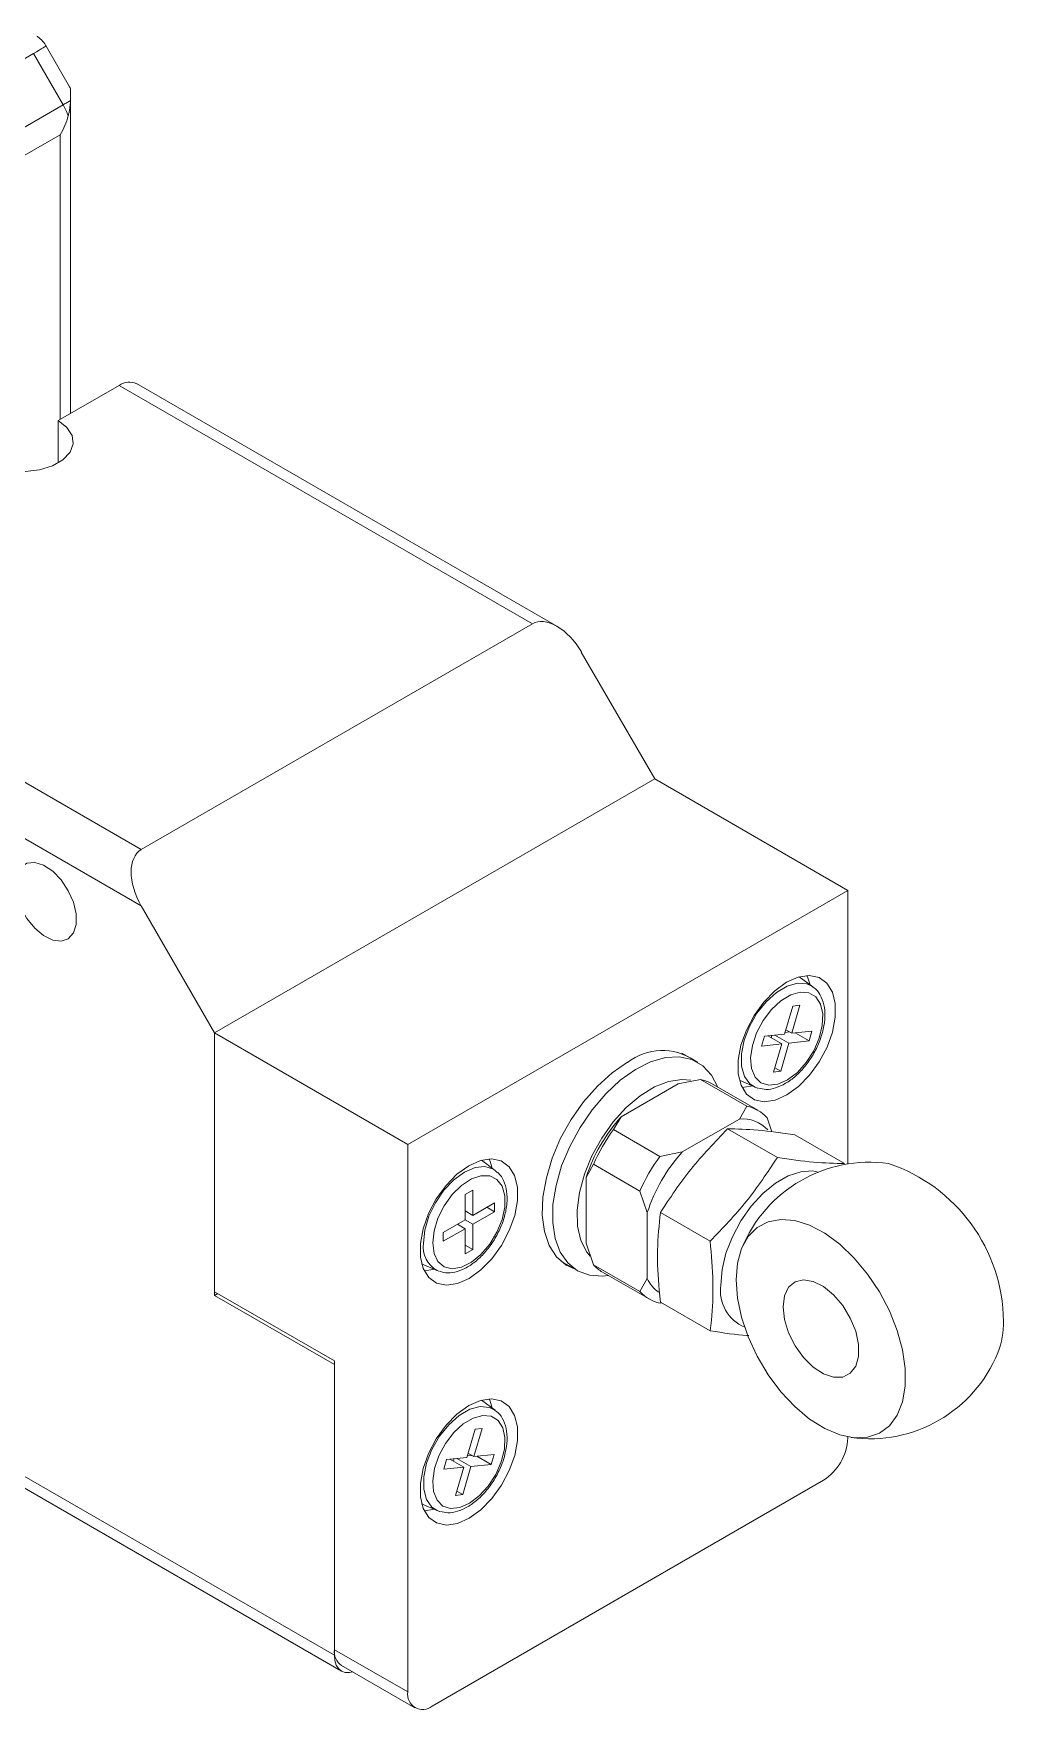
# Paper-space layout '시트2-ENG' of a CAD drawing. Header units: millimetres. Extents: x 5 to 415, y 5 to 292.
# Drawn here: x 322.57 to 336.6, y 233.61 to 257.85 of the extents above; entities that cross this region are included whole.
import ezdxf

# ---------------------------------------------------------------- set-up
doc = ezdxf.new("R2010")
doc.units = ezdxf.units.MM

psp = doc.layouts.new('시트2-ENG')

# ---------------------------------------------------------------- linework, layer by layer
at = {"color": 7, "linetype": 'Continuous', "lineweight": 18}
for p, q in [((322.57, 257.849), (322.567, 257.851)), ((322.569, 257.564), (321.173, 256.758)), ((322.998, 256.82), (322.569, 257.564)), ((323.091, 257.082), (322.752, 257.669)), ((323.102, 257.049), (323.102, 256.88)), ((321.602, 256.014), (322.998, 256.82)), ((323.102, 256.88), (323.102, 256.854)), ((323.102, 256.854), (323.102, 252.353)), ((322.956, 256.387), (321.706, 255.666)), ((323.809, 252.761), (322.925, 252.251)), ((329.784, 249.312), (323.809, 252.761)), ((330.138, 249.277), (324.059, 252.786)), ((322.925, 252.251), (322.925, 251.639)), ((318.152, 249.496), (324.127, 246.047)), ((324.127, 246.047), (329.784, 249.312)), ((324.127, 245.23), (317.799, 248.883)), ((330.491, 248.904), (331.552, 247.067)), ((326.92, 234.391), (302.525, 248.474)), ((302.629, 248.245), (327.024, 234.162)), ((331.552, 247.067), (325.188, 243.393)), ((334.345, 245.454), (331.552, 247.067)), ((334.345, 245.454), (327.981, 241.781)), ((334.345, 241.497), (334.345, 245.454)), ((325.188, 243.393), (324.127, 245.23)), ((333.841, 244.059), (333.641, 244.205)), ((333.549, 243.783), (333.43, 243.377)), ((333.534, 243.388), (333.652, 243.794)), ((333.652, 243.794), (333.549, 243.783)), ((333.448, 243.438), (333.534, 243.388)), ((333.826, 243.421), (333.534, 243.388)), ((333.784, 243.277), (333.826, 243.421)), ((327.981, 241.781), (325.188, 243.393)), ((325.188, 243.393), (325.188, 239.649)), ((325.188, 243.393), (325.188, 239.596)), ((333.138, 243.345), (333.096, 243.201)), ((333.096, 243.201), (333.389, 243.234)), ((333.43, 243.377), (333.138, 243.345)), ((333.187, 243.35), (333.389, 243.234)), ((333.237, 243.321), (333.248, 243.357)), ((333.389, 243.234), (333.27, 242.828)), ((333.29, 243.362), (333.492, 243.245)), ((333.374, 242.839), (333.492, 243.245)), ((333.438, 243.402), (333.499, 243.409)), ((333.492, 243.245), (333.784, 243.277)), ((333.583, 243.394), (333.784, 243.277)), ((332.174, 242.969), (331.944, 243.102)), ((332.214, 242.722), (331.891, 242.658)), ((332.214, 242.722), (332.886, 242.334)), ((332.777, 242.708), (333.004, 242.608)), ((333.27, 242.828), (333.374, 242.839)), ((333.288, 242.888), (333.374, 242.839)), ((331.891, 242.658), (331.066, 242.182)), ((333.044, 242.274), (332.373, 242.661)), ((332.776, 242.148), (332.886, 242.334)), ((331.066, 242.182), (330.956, 241.996)), ((330.956, 241.996), (331.628, 241.608)), ((332.776, 242.148), (331.95, 241.672)), ((333.326, 241.591), (332.606, 242.007)), ((333.176, 242.166), (333.246, 241.962)), ((327.981, 241.781), (327.981, 233.86)), ((334.299, 241.504), (333.578, 241.92)), ((329.245, 241.405), (329.045, 241.551)), ((330.666, 241.493), (330.56, 241.304)), ((330.666, 241.493), (331.338, 241.105)), ((331.628, 241.608), (331.95, 241.672)), ((330.56, 241.304), (330.56, 240.351)), ((328.921, 241.119), (328.809, 241.054)), ((328.809, 241.054), (328.809, 240.69)), ((328.921, 240.754), (328.921, 241.119)), ((331.444, 240.794), (331.338, 241.105)), ((328.809, 240.818), (328.921, 240.754)), ((329.236, 240.936), (328.921, 240.754)), ((328.921, 240.626), (329.236, 240.808)), ((329.125, 240.872), (329.236, 240.808)), ((329.236, 240.808), (329.236, 240.936)), ((331.444, 240.794), (331.444, 239.841)), ((332.354, 240.381), (331.634, 240.797)), ((328.809, 240.69), (328.494, 240.508)), ((328.494, 240.379), (328.809, 240.561)), ((328.494, 240.508), (328.494, 240.379)), ((328.698, 240.626), (328.809, 240.561)), ((328.809, 240.69), (328.921, 240.626)), ((328.809, 240.561), (328.809, 240.197)), ((328.921, 240.261), (328.921, 240.626)), ((328.809, 240.325), (328.921, 240.261)), ((328.809, 240.197), (328.921, 240.261)), ((330.56, 240.351), (330.666, 240.041)), ((328.181, 240.055), (328.408, 239.955)), ((330.196, 240.092), (330.435, 239.955)), ((330.666, 240.041), (331.338, 239.653)), ((328.432, 239.945), (328.408, 239.955)), ((330.798, 239.933), (331.47, 239.545)), ((331.338, 239.653), (331.444, 239.841)), ((325.188, 239.649), (326.92, 238.649)), ((325.188, 239.596), (325.234, 239.623)), ((325.188, 239.596), (326.92, 238.596)), ((331.653, 239.49), (331.628, 239.485)), ((332.354, 239.085), (331.634, 239.501)), ((326.92, 238.649), (326.92, 234.472)), ((326.92, 234.391), (326.92, 238.596)), ((329.245, 237.935), (329.045, 238.081)), ((328.955, 237.66), (328.835, 237.254)), ((328.938, 237.264), (329.058, 237.671)), ((329.058, 237.671), (328.955, 237.66)), ((334.345, 237.534), (334.345, 237.549)), ((328.543, 237.225), (328.501, 237.081)), ((328.501, 237.081), (328.792, 237.111)), ((328.835, 237.254), (328.543, 237.225)), ((328.587, 237.229), (328.792, 237.111)), ((328.641, 237.198), (328.652, 237.236)), ((328.792, 237.111), (328.672, 236.704)), ((328.69, 237.239), (328.895, 237.121)), ((328.775, 236.715), (328.895, 237.121)), ((328.841, 237.276), (328.906, 237.282)), ((328.852, 237.313), (328.938, 237.264)), ((328.895, 237.121), (329.187, 237.15)), ((329.229, 237.293), (328.938, 237.264)), ((328.981, 237.269), (329.187, 237.15)), ((329.187, 237.15), (329.229, 237.293)), ((328.335, 233.656), (333.991, 236.922)), ((328.672, 236.704), (328.775, 236.715)), ((328.689, 236.764), (328.775, 236.715)), ((328.181, 236.584), (328.408, 236.484)), ((326.92, 234.472), (327.981, 233.86)), ((327.024, 234.243), (328.085, 233.631))]:
    psp.add_line(p, q, dxfattribs=at)
at = {"color": 8, "linetype": 'Continuous', "lineweight": 18}
psp.add_line((322.956, 252.269), (322.956, 256.387), dxfattribs=at)
at = {"color": 7, "linetype": 'Continuous', "lineweight": 18, "flags": 128}
for points in [[(322.569, 257.564), (322.611, 257.588), (322.649, 257.61), (322.681, 257.628), (322.708, 257.644), (322.729, 257.656), (322.743, 257.664), (322.751, 257.669), (322.752, 257.669)], [(322.998, 256.82), (323.013, 256.829), (323.028, 256.837), (323.041, 256.845), (323.055, 256.853), (323.067, 256.86), (323.08, 256.867), (323.091, 256.874), (323.102, 256.88)], [(322.925, 252.251), (323.053, 252.153), (323.128, 252.037), (323.143, 251.914), (323.098, 251.794), (322.995, 251.686), (322.844, 251.598), (322.657, 251.539), (322.448, 251.513), (322.236, 251.522), (322.035, 251.565), (321.865, 251.639)], [(322.307, 245.546), (322.326, 245.685), (322.383, 245.789), (322.473, 245.849), (322.587, 245.859), (322.715, 245.819), (322.847, 245.732), (322.969, 245.606), (323.072, 245.451), (323.147, 245.283), (323.185, 245.115), (323.185, 244.963), (323.147, 244.84), (323.072, 244.757), (322.969, 244.722), (322.847, 244.737), (322.715, 244.801), (322.587, 244.909), (322.473, 245.051), (322.383, 245.214), (322.326, 245.385), (322.307, 245.546)], [(333.458, 244.126), (333.628, 244.201), (333.787, 244.224), (333.928, 244.194), (334.041, 244.113), (334.121, 243.985), (334.163, 243.818), (334.163, 243.621), (334.123, 243.407), (334.045, 243.187), (333.932, 242.974), (333.792, 242.781), (333.633, 242.618), (333.464, 242.496), (333.295, 242.421), (333.135, 242.398), (332.994, 242.428), (332.881, 242.509), (332.801, 242.637), (332.76, 242.804), (332.759, 243.001), (332.799, 243.215), (332.878, 243.435), (332.99, 243.648), (333.13, 243.841), (333.289, 244.004), (333.458, 244.126)], [(333.798, 244.09), (333.768, 244.189), (333.752, 244.223)], [(333.657, 243.984), (333.519, 243.945), (333.377, 243.858), (333.241, 243.731), (333.121, 243.573), (333.026, 243.396), (332.964, 243.212), (332.939, 243.035), (332.952, 242.879), (333.003, 242.755), (333.088, 242.672), (333.201, 242.637), (333.333, 242.652), (333.474, 242.715), (333.615, 242.823), (333.744, 242.967), (333.852, 243.136), (333.931, 243.318), (333.976, 243.5), (333.982, 243.668), (333.949, 243.809), (333.881, 243.914), (333.781, 243.974), (333.657, 243.984)], [(330.391, 239.98), (330.272, 240.036), (330.133, 240.156), (330.027, 240.32), (329.958, 240.523), (329.927, 240.759), (329.936, 241.02), (329.985, 241.298), (330.071, 241.584), (330.192, 241.869), (330.345, 242.143), (330.524, 242.397), (330.723, 242.625), (330.937, 242.817), (331.158, 242.969)], [(332.463, 242.609), (332.373, 242.784), (332.246, 242.92), (332.09, 243.009), (331.908, 243.048), (331.707, 243.037), (331.493, 242.975), (331.273, 242.864), (331.054, 242.708), (330.843, 242.512), (330.647, 242.283), (330.472, 242.027), (330.323, 241.752), (330.206, 241.469), (330.125, 241.185), (330.081, 240.91), (330.077, 240.653), (330.112, 240.422), (330.186, 240.224), (330.295, 240.066), (330.437, 239.953), (330.607, 239.889), (330.799, 239.875), (330.884, 239.884)], [(332.074, 242.708), (331.946, 242.72), (331.753, 242.692), (331.549, 242.613), (331.342, 242.486), (331.141, 242.315), (330.953, 242.108), (330.786, 241.872), (330.645, 241.616), (330.536, 241.351), (330.463, 241.085), (330.43, 240.831), (330.437, 240.596), (330.484, 240.391), (330.569, 240.224), (330.62, 240.162)], [(332.817, 242.603), (332.941, 242.625), (332.955, 242.63)], [(333.041, 242.594), (333.039, 242.595), (333.004, 242.608)], [(328.862, 241.473), (329.031, 241.547), (329.191, 241.57), (329.332, 241.541), (329.445, 241.459), (329.525, 241.331), (329.567, 241.164), (329.567, 240.968), (329.527, 240.754), (329.449, 240.534), (329.336, 240.321), (329.196, 240.127), (329.037, 239.965), (328.868, 239.843), (328.699, 239.768), (328.539, 239.745), (328.398, 239.775), (328.285, 239.856), (328.205, 239.984), (328.163, 240.151), (328.163, 240.347), (328.203, 240.562), (328.281, 240.782), (328.394, 240.995), (328.534, 241.188), (328.693, 241.35), (328.862, 241.473)], [(329.202, 241.437), (329.172, 241.536), (329.156, 241.57)], [(328.342, 240.356), (328.361, 240.204), (328.418, 240.086), (328.508, 240.01), (328.624, 239.983), (328.759, 240.005), (328.901, 240.076), (329.04, 240.19), (329.167, 240.338), (329.271, 240.511), (329.345, 240.694), (329.383, 240.875), (329.383, 241.039), (329.345, 241.175), (329.271, 241.273), (329.167, 241.325), (329.04, 241.328), (328.901, 241.281), (328.759, 241.188), (328.624, 241.055), (328.508, 240.893), (328.418, 240.714), (328.361, 240.53), (328.342, 240.356)], [(332.507, 239.747), (332.526, 239.971), (332.583, 240.207), (332.675, 240.445), (332.799, 240.675), (332.948, 240.886), (333.117, 241.071), (333.298, 241.219), (333.483, 241.326), (333.664, 241.386), (333.832, 241.397), (333.921, 241.38)], [(332.731, 239.822), (332.751, 239.558), (332.809, 239.28), (332.905, 238.996), (333.034, 238.717), (333.193, 238.45), (333.376, 238.204), (333.578, 237.988), (333.792, 237.808), (334.011, 237.67), (334.229, 237.578), (334.437, 237.536), (334.631, 237.545), (334.803, 237.604), (334.947, 237.711), (335.06, 237.864), (335.137, 238.057), (335.176, 238.284), (335.176, 238.537), (335.137, 238.809), (335.06, 239.091), (334.947, 239.374), (334.803, 239.648), (334.631, 239.905), (334.437, 240.137), (334.229, 240.336), (334.011, 240.496), (333.792, 240.611), (333.578, 240.678), (333.376, 240.695), (333.193, 240.661), (333.034, 240.578), (332.905, 240.447), (332.809, 240.274), (332.751, 240.063), (332.731, 239.822)], [(328.221, 239.95), (328.345, 239.972), (328.358, 239.976)], [(333.408, 239.431), (333.428, 239.59), (333.488, 239.714), (333.582, 239.793), (333.704, 239.822), (333.845, 239.799), (333.994, 239.724), (334.14, 239.605), (334.272, 239.449), (334.381, 239.269), (334.459, 239.077), (334.499, 238.887), (334.499, 238.715), (334.459, 238.572), (334.381, 238.47), (334.272, 238.415), (334.14, 238.412), (333.994, 238.462), (333.845, 238.559), (333.704, 238.698), (333.582, 238.868), (333.488, 239.056), (333.428, 239.249), (333.408, 239.431)], [(328.862, 238.002), (329.031, 238.077), (329.191, 238.1), (329.332, 238.07), (329.445, 237.989), (329.525, 237.861), (329.567, 237.694), (329.567, 237.498), (329.527, 237.283), (329.449, 237.063), (329.336, 236.85), (329.196, 236.657), (329.037, 236.495), (328.868, 236.373), (328.699, 236.298), (328.539, 236.275), (328.398, 236.305), (328.285, 236.386), (328.205, 236.514), (328.163, 236.681), (328.163, 236.877), (328.203, 237.092), (328.281, 237.312), (328.394, 237.524), (328.534, 237.718), (328.693, 237.88), (328.862, 238.002)], [(329.202, 237.967), (329.172, 238.065), (329.156, 238.1)], [(329.065, 237.861), (328.927, 237.823), (328.784, 237.738), (328.648, 237.612), (328.528, 237.454), (328.432, 237.277), (328.369, 237.093), (328.343, 236.916), (328.355, 236.759), (328.405, 236.634), (328.489, 236.55), (328.601, 236.514), (328.733, 236.527), (328.874, 236.589), (329.015, 236.696), (329.145, 236.839), (329.254, 237.008), (329.334, 237.19), (329.379, 237.372), (329.386, 237.54), (329.355, 237.682), (329.287, 237.788), (329.188, 237.849), (329.065, 237.861)], [(328.221, 236.479), (328.345, 236.502), (328.358, 236.506)], [(328.444, 236.471), (328.44, 236.472), (328.408, 236.484)], [(327.188, 234.149), (327.139, 234.14), (327.078, 234.142), (327.024, 234.162), (326.98, 234.198), (326.947, 234.25), (326.927, 234.315), (326.92, 234.391)]]:
    psp.add_lwpolyline(points, dxfattribs=at)
at = {"color": 8, "linetype": 'Continuous', "lineweight": 18, "flags": 128}
for points in [[(333.004, 242.608), (332.929, 242.657), (332.85, 242.765), (332.809, 242.914), (332.808, 243.092), (332.846, 243.288), (332.923, 243.487), (333.031, 243.678), (333.165, 243.845), (333.314, 243.979), (333.469, 244.07), (333.619, 244.112)], [(333.619, 244.112), (333.754, 244.102), (333.834, 244.064)], [(328.207, 240.352), (328.227, 240.541), (328.286, 240.741), (328.381, 240.937), (328.504, 241.117), (328.647, 241.268), (328.8, 241.38), (328.954, 241.446), (329.097, 241.46), (329.22, 241.422), (329.252, 241.4)], [(328.408, 236.484), (328.33, 236.535), (328.252, 236.645), (328.212, 236.795), (328.212, 236.974), (328.252, 237.17), (328.329, 237.369), (328.439, 237.559), (328.573, 237.726), (328.722, 237.859), (328.877, 237.949), (329.027, 237.989)], [(329.027, 237.989), (329.161, 237.977), (329.24, 237.939)]]:
    psp.add_lwpolyline(points, dxfattribs=at)
at = {"color": 7, "linetype": 'Continuous', "lineweight": 18}
for centre, radius, start, end in [((322.277, 256.402), 0.833, 17.9592, 30.102), ((323.956, 252.557), 0.251, 65.6929, 125.6176), ((331.661, 242.318), 0.822, 55.8231, 127.7268), ((332.103, 242.192), 0.541, 60.1234, 78.1783), ((332.777, 241.81), 0.535, 41.741, 78.2483), ((332.85, 240.567), 2.405, 137.844, 162.156), ((333.144, 240.397), 2.71, 143.8455, 156.1545), ((332.82, 241.641), 0.509, 43.7984, 95.0202), ((333.816, 240.009), 2.71, 143.8455, 156.1545), ((333.734, 240.057), 2.405, 137.8436, 162.1564), ((334.663, 239.523), 2, 82.2349, 157.7598), ((334.165, 239.199), 2.43, 0.5885, 71.5677), ((331.068, 240.4), 0.539, 221.7738, 239.9195), ((331.93, 240.075), 0.54, 205.6637, 233.228), ((331.737, 240.009), 0.535, 221.741, 258.2483), ((333.082, 239.67), 0.58, 172.3694, 246.7924), ((335.438, 239.192), 1.158, 338.426, 1.6088), ((334.663, 239.523), 2, 262.2349, 337.7598), ((333.577, 237.569), 0.768, 302.6055, 357.3945), ((327.158, 234.442), 0.24, 172.7442, 235.9436), ((328.197, 233.825), 0.218, 170.786, 309.2033)]:
    psp.add_arc(centre, radius, start, end, dxfattribs=at)
at = {"color": 8, "linetype": 'Continuous', "lineweight": 18}
psp.add_arc((328.595, 240.299), 0.392, 172.0987, 241.4213, dxfattribs=at)
at = {"color": 7, "linetype": 'Continuous', "lineweight": 18}
for centre, major_axis, ratio, start_param, end_param in [((322.602, 256.93), (0.498, 0.133), 0.317765, 6.198245, 6.409817), ((322.602, 256.591), (0.354, 0.612), 0.577335, 4.71243, 5.139508), ((330.138, 248.7), (-0.354, 0.612), 0.577335, 4.712348, 6.283145), ((324.481, 245.434), (-0.354, 0.612), 0.577335, 6.283145, 7.853941)]:
    psp.add_ellipse(centre, major_axis=major_axis, ratio=ratio, start_param=start_param, end_param=end_param, dxfattribs=at)
for points, knots in [([(322.617, 257.812), (322.629, 257.804), (322.654, 257.788), (322.698, 257.747), (322.731, 257.704), (322.749, 257.674), (322.752, 257.669)], [0, 0, 0, 0, 0.2387509, 0.5024487, 0.9237691, 1, 1, 1, 1]), ([(323.102, 256.854), (323.098, 256.806), (323.093, 256.742), (323.075, 256.675), (323.07, 256.659)], [0, 0, 0, 0, 0.765617, 1, 1, 1, 1]), ([(333.051, 242.594), (333.087, 242.586), (333.167, 242.568), (333.303, 242.594), (333.448, 242.659), (333.594, 242.766), (333.729, 242.908), (333.846, 243.076), (333.936, 243.26), (333.995, 243.449), (334.019, 243.634), (334.006, 243.806), (333.95, 243.944), (333.887, 244.032), (333.84, 244.056), (333.83, 244.061)], [0, 0, 0, 0, 0.065106, 0.142681, 0.224172, 0.308512, 0.393324, 0.477904, 0.562454, 0.647288, 0.732762, 0.819242, 0.906196, 0.980453, 1, 1, 1, 1]), ([(331.634, 240.797), (331.774, 241.009), (332.058, 241.435), (332.422, 241.815), (332.606, 242.007)], [0, 0, 0, 0, 0.495216, 1, 1, 1, 1]), ([(332.606, 242.007), (332.746, 242.004), (333.03, 241.999), (333.394, 241.946), (333.578, 241.92)], [0, 0, 0, 0, 0.495216, 1, 1, 1, 1]), ([(332.354, 240.381), (332.535, 240.57), (332.899, 240.949), (333.183, 241.376), (333.326, 241.591)], [0, 0, 0, 0, 0.495216, 1, 1, 1, 1]), ([(333.326, 241.591), (333.507, 241.565), (333.871, 241.513), (334.155, 241.507), (334.299, 241.504)], [0, 0, 0, 0, 0.495216, 1, 1, 1, 1]), ([(328.44, 239.948), (328.468, 239.938), (328.539, 239.915), (328.666, 239.93), (328.811, 239.982), (328.957, 240.079), (329.096, 240.212), (329.219, 240.373), (329.317, 240.554), (329.386, 240.742), (329.42, 240.929), (329.417, 241.106), (329.374, 241.253), (329.315, 241.353), (329.264, 241.385), (329.249, 241.394)], [0, 0, 0, 0, 0.0531509, 0.1302268, 0.2107735, 0.2947853, 0.3798604, 0.4647276, 0.5494784, 0.6344376, 0.7199154, 0.8063221, 0.8936318, 0.9690535, 1, 1, 1, 1]), ([(331.634, 239.501), (331.628, 239.559), (331.601, 239.815), (331.581, 240.262), (331.616, 240.618), (331.634, 240.797)], [0, 0, 0, 0, 0.1269715, 0.560077, 1, 1, 1, 1]), ([(332.354, 239.085), (332.36, 239.136), (332.386, 239.362), (332.407, 239.784), (332.372, 240.181), (332.354, 240.381)], [0, 0, 0, 0, 0.1269715, 0.560077, 1, 1, 1, 1]), ([(332.913, 239.017), (332.904, 239.017), (332.746, 239.024), (332.544, 239.055), (332.354, 239.085)], [0, 0, 0, 0, 0.057972, 1, 1, 1, 1]), ([(328.453, 236.471), (328.488, 236.463), (328.567, 236.444), (328.702, 236.469), (328.847, 236.532), (328.993, 236.638), (329.129, 236.779), (329.246, 236.947), (329.337, 237.13), (329.398, 237.319), (329.423, 237.505), (329.41, 237.677), (329.356, 237.816), (329.294, 237.905), (329.246, 237.93), (329.236, 237.935)], [0, 0, 0, 0, 0.063631, 0.141173, 0.222601, 0.306957, 0.391845, 0.4765, 0.561115, 0.646005, 0.731521, 0.818038, 0.90509, 0.979505, 1, 1, 1, 1])]:
    psp.add_open_spline(points, degree=3, knots=knots, dxfattribs=at)

doc.saveas('drawing.dxf')
